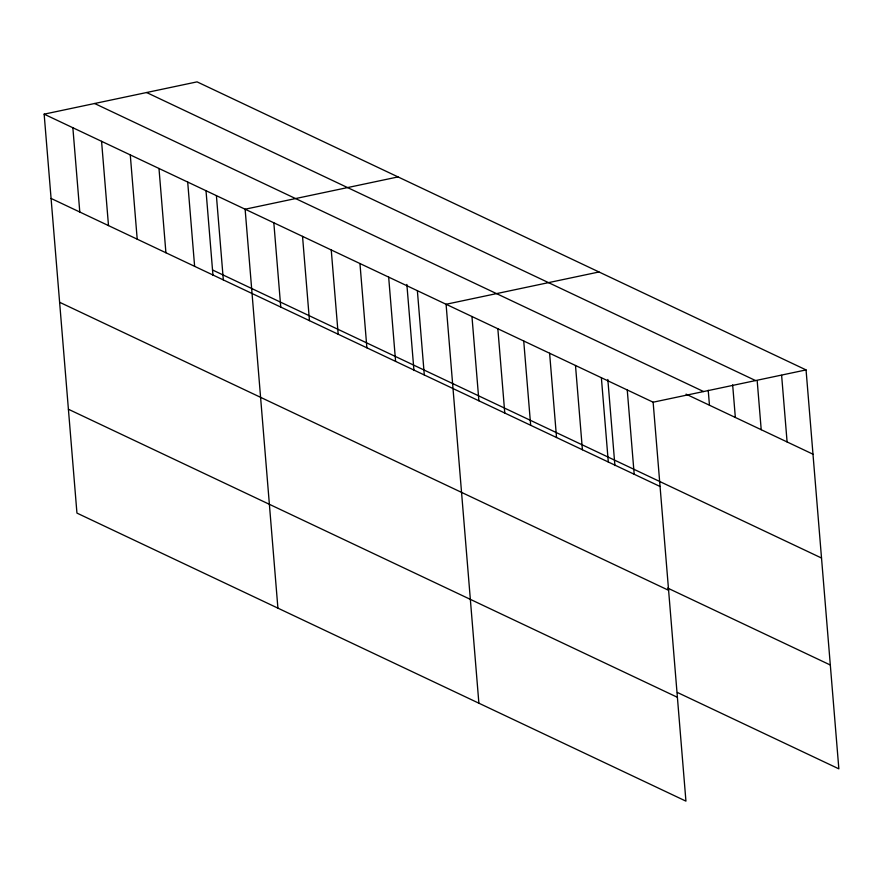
<?xml version="1.0" encoding="UTF-8"?>
<svg xmlns="http://www.w3.org/2000/svg" width="883" height="883" viewBox="0 0 883 883"><rect width="100%" height="100%" fill="white"/><g stroke="black" fill="none" stroke-linecap="round" stroke-linejoin="round"><path stroke-width="1.32" d="M44.15 114.161L653.133 402.207L685.936 801.135L76.942 513.089L44.15 114.161L197.064 81.865L806.058 369.911L838.85 768.839L677.393 692.471M398.034 176.92L245.121 209.216L277.913 608.144M598.994 271.975L446.081 304.271L478.884 703.199M653.133 402.207L806.058 369.911M146.6 92.527L755.594 380.573M94.613 103.51L703.596 391.555M686.036 394.149L812.978 454.193M212.527 269.977L821.521 558.023M51.082 198.443L660.065 486.489M667.625 588.056L830.318 665.009M59.614 302.273L668.608 590.319M68.41 409.248L677.393 697.294M781.621 375.341L787.095 441.953M757.195 380.772L761.212 429.712M732.658 384.845L735.34 417.471M708.221 390.275L709.457 405.231M627.25 389.966L634.182 474.248M607.835 379.48L614.91 465.573M601.378 377.725L608.299 461.997M575.495 365.485L582.416 449.756M549.612 353.244L556.533 437.515M523.729 340.993L530.661 425.275M497.846 328.752L504.778 413.034M471.964 316.511L478.895 400.794M417.372 290.695L424.304 374.966M406.864 284.425L413.95 370.518M388.663 277.107L395.595 361.39M359.955 263.531L366.886 347.814M331.246 249.955L338.178 334.238M302.538 236.379L309.458 320.65M273.829 222.792L280.75 307.074M216.401 195.64L223.333 279.911M206.015 190.739L212.98 275.463M187.693 182.053L194.624 266.335M158.984 168.476L165.916 252.759M130.276 154.9L137.207 239.183M101.567 141.324L108.499 225.595M72.859 127.737L79.79 212.019"/></g></svg>
